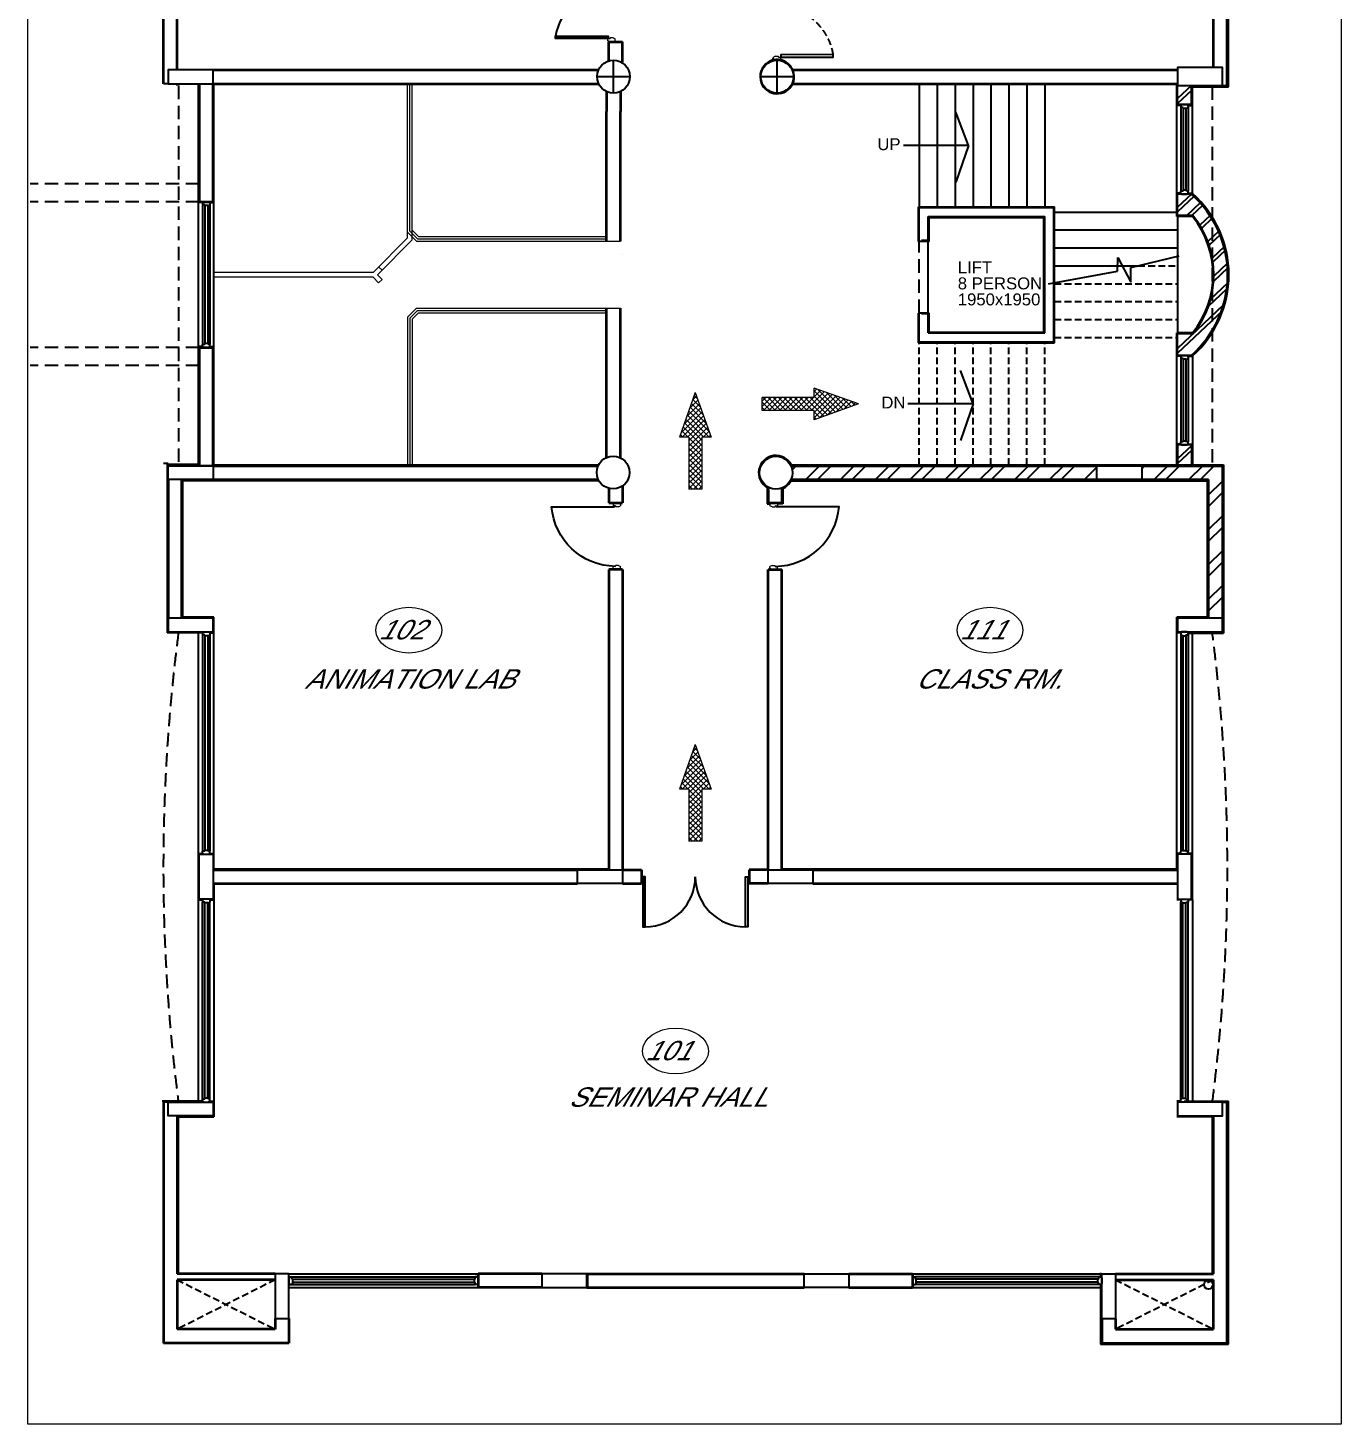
# Model space of a CAD drawing. Extents: x 681461 to 1380439, y -183990 to 19328.
# Drawn here: x 706745 to 728732, y -183990 to -160609 of the extents above; entities that cross this region are included whole.
import ezdxf
from ezdxf.enums import TextEntityAlignment as Align

# ---------------------------------------------------------------- set-up
doc = ezdxf.new("R2010")
doc.units = 0
doc.header["$LTSCALE"] = 900
doc.header["$MEASUREMENT"] = 0
doc.linetypes.add('HIDDEN', pattern=[0.375, 0.25, -0.125])
doc.linetypes.add('HIDDEN2', pattern=[0.1875, 0.125, -0.0625])
for name, color, linetype in [('1', 7, 'CONTINUOUS'), ('CL', 8, 'CONTINUOUS'), ('DIM', 5, 'CONTINUOUS'), ('door', 163, 'CONTINUOUS'), ('DW', 2, 'CONTINUOUS'), ('FUR', 2, 'CONTINUOUS'), ('MISC', 7, 'CONTINUOUS'), ('PLA', 9, 'CONTINUOUS'), ('TEXT', 2, 'CONTINUOUS'), ('WALL', 1, 'CONTINUOUS'), ('win', 4, 'CONTINUOUS')]:
    doc.layers.add(name, color=color, linetype=linetype)
doc.layers.add('COL', color=6, linetype='CONTINUOUS', lineweight=25)
doc.styles.add('ROMANS', font='arial.ttf')
pattern_1 = [(225, (598625.08, -114501.43), (291.6815, -291.6815), []), (225, (598430.62, -114501.43), (291.6815, -291.6815), [])]

# ---------------------------------------------------------------- blocks, each defined once
blk = doc.blocks.new('REDFRAME')
at = {"layer": '1', "linetype": 'ByBlock', "lineweight": 13}
for p, q in [((-95, 0), (-95, -15)), ((-95, 0), (0, 0)), ((0, 0), (0, -15)), ((-110, -15), (-110, -50)), ((-110, -15), (-95, -15)), ((-110, -15), (-110, -50)), ((-72, -50), (-110, -50)), ((-72, -50), (-72, -65)), ((-22, -65), (-72, -65)), ((-22, -65), (15, -50)), ((0, -15), (15, -15)), ((15, -15), (15, -50))]:
    blk.add_line(p, q, dxfattribs=at)

msp = doc.modelspace()

# ---------------------------------------------------------------- hatches: boundary and pattern name
at = {"layer": 'CL', "ltscale": 1.25}
h = msp.add_hatch(dxfattribs=at)
h.set_pattern_fill('ANSI32', color=256, scale=1100, angle=180, style=0)
h.set_pattern_definition(pattern_1)
h.paths.add_polyline_path([(724644.5, -167942.9), (719519.5, -167942.9, -0.1085031), (719544.8, -168058.1, -0.1080589), (719519.7, -168172.9), (724644.5, -168172.9)])
h = msp.add_hatch(dxfattribs=at)
h.set_pattern_fill('ANSI32', color=256, scale=1100, angle=180, style=0)
h.set_pattern_definition(pattern_1)
h.paths.add_polyline_path([(726744.5, -167942.9), (725957.4, -167942.9), (725394.5, -167942.9), (725394.5, -168172.9), (726514.5, -168172.9), (726514.5, -170493.1), (726744.5, -170493.1)])
at = {"layer": 'door', "linetype": 'ByBlock', "lineweight": 13, "ltscale": 1.25}
h = msp.add_hatch(dxfattribs=at)
h.set_pattern_fill('ANSI37', color=3, scale=500, angle=-90)
h.set_pattern_definition([(315, (894039, 539883.9), (44.194174, 44.194174), []), (45, (894039, 539883.9), (-44.194174, 44.194174), [])])
h.paths.add_polyline_path([(719908, -167015.1), (719908, -167170.1), (720653, -166907.1), (719908, -166644.1), (719908, -166799.1), (719037, -166799.1), (719037, -167015.1)])
h = msp.add_hatch(dxfattribs=at)
h.set_pattern_fill('ANSI37', color=3, scale=500)
h.set_pattern_definition([(45, (11128.49, 6670.9), (-44.194174, 44.194174), []), (135, (11128.49, 6670.9), (-44.194174, -44.194174), [])])
h.paths.add_polyline_path([(718027.5, -167460.1), (718182.5, -167460.1), (717919.5, -166715.1), (717656.5, -167460.1), (717811.5, -167460.1), (717811.5, -168331.1), (718027.5, -168331.1)])
h = msp.add_hatch(dxfattribs=at)
h.set_pattern_fill('ANSI37', color=3, scale=500)
h.set_pattern_definition([(45, (11128.49, 775.9), (-44.194174, 44.194174), []), (135, (11128.49, 775.9), (-44.194174, -44.194174), [])])
h.paths.add_polyline_path([(718027.5, -173355.1), (718182.5, -173355.1), (717919.5, -172610.1), (717656.5, -173355.1), (717811.5, -173355.1), (717811.5, -174226.1), (718027.5, -174226.1)])

# ---------------------------------------------------------------- linework, layer by layer
at = {"layer": '1', "color": 1, "lineweight": 9, "ltscale": 1.25}
for p, q in [((713099.5, -164126.3), (713099.5, -161542.9)), ((713139.5, -164013.6), (713139.5, -161542.9)), ((713179.5, -164159.4), (713179.5, -161542.9)), ((712522.9, -164702.9), (713099.5, -164126.3)), ((713252.2, -164182.9), (713099.5, -164030.1)), ((713268.8, -164142.9), (713139.5, -164013.6)), ((713285.4, -164102.9), (713179.5, -163997)), ((713285.4, -164102.9), (716434.5, -164102.9)), ((712596.1, -164742.9), (713179.5, -164159.4)), ((713252.2, -164182.9), (716434.5, -164182.9)), ((713268.8, -164142.9), (716434.5, -164142.9)), ((713268.8, -164142.9), (716434.5, -164142.9)), ((716434.5, -164182.9), (716664.5, -164182.9)), ((712522.9, -164702.9), (709859.5, -164702.9)), ((712522.9, -164782.9), (709859.5, -164782.9)), ((712522.9, -164782.9), (712617.3, -164877.2)), ((712596.1, -164742.9), (712673.8, -164820.6)), ((712673.8, -164665.1), (712617.3, -164608.5)), ((712673.8, -164820.6), (712617.3, -164877.2)), ((713252.2, -165302.9), (713099.5, -165455.6)), ((713099.5, -165455.6), (713099.5, -167942.9)), ((713268.8, -165342.9), (713139.5, -165472.2)), ((713139.5, -165472.2), (713139.5, -167942.9)), ((713285.4, -165382.9), (713179.5, -165488.8)), ((713179.5, -165488.8), (713179.5, -167942.9)), ((713252.2, -165302.9), (716434.5, -165302.9)), ((713268.8, -165342.9), (716434.5, -165342.9)), ((713268.8, -165342.9), (716434.5, -165342.9)), ((713285.4, -165382.9), (716434.5, -165382.9)), ((716434.5, -165302.9), (716664.5, -165302.9))]:
    msp.add_line(p, q, dxfattribs=at)
at = {"layer": 'COL'}
for points in [[(709094.5, -167942.9), (709844.5, -167942.9), (709844.5, -168172.9), (709094.5, -168172.9)], [(709094.5, -170723.1), (709844.5, -170723.1), (709844.5, -170493.1), (709094.5, -170493.1)], [(725994.5, -170723.1), (726744.5, -170723.1), (726744.5, -170493.1), (725994.5, -170493.1)], [(726224.5, -175198.1), (726224.5, -174448.1), (725994.5, -174448.1), (725994.5, -175198.1)], [(711114.5, -182223.1), (711114.5, -181473.1), (710884.5, -181473.1), (710884.5, -182223.1)], [(715351, -181473.1), (715351, -181703.1), (716101, -181703.1), (716101, -181473.1)], [(720491, -181473.1), (720491, -181703.1), (719741, -181703.1), (719741, -181473.1)], [(724724.5, -181472.9), (724954.5, -181472.9), (724954.5, -182224.9), (724724.5, -182224.9)]]:
    msp.add_lwpolyline(points, close=True, dxfattribs=at)
at = {"layer": 'COL', "ltscale": 500}
msp.add_lwpolyline([(724644.5, -167943.3), (725394.5, -167943.3), (725394.5, -168172.9), (724644.5, -168172.9)], close=True, dxfattribs=at)
at = {"layer": 'COL', "color": 6, "ltscale": 500}
for points in [[(709614.5, -174448.1), (709844.5, -174448.1), (709844.5, -175198.1), (709614.5, -175198.1)], [(715949.5, -174708.1), (716699.5, -174708.1), (716699.5, -174938.1), (715949.5, -174938.1)], [(719139.5, -174708.1), (719889.5, -174708.1), (719889.5, -174938.1), (719139.5, -174938.1)]]:
    msp.add_lwpolyline(points, close=True, dxfattribs=at)
at = {"layer": 'COL'}
for centre in [(716542.9, -168054.9), (719269.8, -168058.1)]:
    msp.add_circle(centre, 275, dxfattribs=at)
at = {"layer": 'DIM', "ltscale": 500}
msp.add_circle((726511.8, -181654), 75, dxfattribs=at)
at = {"layer": 'door', "color": 7, "lineweight": 35, "ltscale": 1.25}
for p, q in [((709014.5, -161542.9), (709014.5, -158759.9)), ((726824.1, -161574.9), (726824.1, -158759.9)), ((709244.5, -161312.9), (709244.5, -158989.9)), ((726594.1, -161274.9), (726594.1, -158989.9)), ((716469.5, -160840.4), (716699.5, -160840.4)), ((716469.5, -161175.1), (716469.5, -160840.4)), ((716699.5, -161175.1), (716699.5, -160840.4)), ((709844.5, -161312.9), (716298.3, -161312.9)), ((719553.5, -161312.9), (725994.5, -161312.9)), ((709614.5, -161542.9), (709614.5, -163519.9)), ((709844.5, -161542.9), (716301.1, -161542.9)), ((709844.5, -163519.9), (709844.5, -161542.9)), ((719550.9, -161542.9), (725994.5, -161542.9)), ((716434.5, -161674.7), (716434.5, -162009.3)), ((716664.5, -161674.7), (716664.5, -162009.3)), ((716434.5, -164182.9), (716434.5, -162009.3)), ((716664.5, -164182.9), (716664.5, -162009.3)), ((709614.5, -163519.9), (709844.5, -163519.9)), ((716434.5, -167802.1), (716434.5, -165302.9)), ((716664.5, -167808.2), (716664.5, -165302.9)), ((709614.5, -165959.9), (709614.5, -167942.9)), ((709614.5, -165959.9), (709844.5, -165959.9)), ((709844.5, -167942.9), (709844.5, -165959.9)), ((709844.5, -167942.9), (716291.7, -167942.9)), ((719519.5, -167942.9), (724644.5, -167942.9)), ((725394.5, -167942.9), (725994.5, -167942.9)), ((725957.4, -167942.9), (726744.5, -167942.9)), ((726744.5, -167942.9), (726744.5, -170493.1)), ((709094.5, -168172.9), (709094.5, -170493.1)), ((709324.5, -170493.1), (709324.5, -168172.9)), ((709844.5, -168172.9), (716294.5, -168172.9)), ((716469.5, -168319.9), (716469.5, -168561.9)), ((716699.5, -168280.9), (716699.5, -168561.9)), ((719139.5, -168300.3), (719139.5, -168561.9)), ((719369.5, -168314.4), (719369.5, -168561.9)), ((719519.7, -168172.9), (724644.5, -168172.9)), ((725394.5, -168172.9), (726514.5, -168172.9)), ((726514.5, -170493.1), (726514.5, -168172.9)), ((716469.5, -168561.9), (716699.5, -168561.9)), ((719139.5, -168561.9), (719369.5, -168561.9)), ((716469.5, -169676.5), (716469.5, -174708.1)), ((716699.5, -169676.5), (716469.5, -169676.5)), ((716699.5, -169676.5), (716699.5, -174708.1)), ((719139.5, -174708.1), (719139.5, -169676.5)), ((719139.5, -169676.5), (719369.5, -169676.5)), ((719369.5, -174708.1), (719369.5, -169676.5)), ((709844.5, -174708.1), (715949.5, -174708.1)), ((716699.5, -174708.1), (717019.5, -174708.1)), ((717019.5, -174708.1), (717019.5, -174938.1)), ((718819.5, -174708.1), (718819.5, -174938.1)), ((719139.5, -174708.1), (718819.5, -174708.1)), ((719889.5, -174708.1), (725994.5, -174708.1)), ((709844.5, -174938.1), (715949.5, -174938.1)), ((716699.5, -174938.1), (717019.5, -174938.1)), ((719139.5, -174938.1), (718819.5, -174938.1)), ((719889.5, -174938.1), (725994.5, -174938.1)), ((709014.5, -178598.1), (709014.5, -182633.1)), ((726824.5, -182633.1), (726824.5, -178598.1)), ((709244.5, -178828.1), (709244.5, -181473.1)), ((726594.5, -181473.1), (726594.5, -178828.1)), ((710884.5, -181473.1), (709244.5, -181473.1)), ((709244.5, -181573.1), (709244.5, -182403.1)), ((710884.5, -181573.1), (709244.5, -181573.1)), ((714284.5, -181473.1), (714284.5, -181703.1)), ((715351, -181473.1), (714284.5, -181473.1)), ((716101, -181473.1), (719741, -181473.1)), ((720491, -181473.1), (721554.5, -181473)), ((721554.5, -181473), (721554.5, -181703.1)), ((724954.5, -181473.1), (726594.5, -181473.1)), ((724954.5, -181573.1), (726594.5, -181573.1)), ((726594.5, -182403.1), (726594.5, -181573.1)), ((715351, -181703.1), (714284.5, -181703.1)), ((716101, -181703.1), (719741, -181703.1)), ((720491, -181702.9), (721554.5, -181702.9)), ((710884.5, -182223.1), (710884.5, -182403.1)), ((711114.5, -182223.1), (711114.5, -182633.1)), ((724724.5, -182224.9), (724724.5, -182633.1)), ((724954.5, -182224.9), (724954.5, -182403.1)), ((710884.5, -182403.1), (709244.5, -182403.1)), ((724954.5, -182403.1), (726594.5, -182403.1)), ((711114.5, -182633.1), (709014.5, -182633.1)), ((724724.5, -182633.1), (726824.5, -182633.1))]:
    msp.add_line(p, q, dxfattribs=at)
at = {"layer": 'door', "color": 4, "linetype": 'ByBlock', "ltscale": 1.25}
for p, q in [((716549.5, -161699.9), (716549.5, -161149.9)), ((719289.5, -161699.9), (719289.5, -161149.9)), ((716274.5, -161424.9), (716824.5, -161424.9)), ((719014.5, -161424.9), (719564.5, -161424.9))]:
    msp.add_line(p, q, dxfattribs=at)
at = {"layer": 'door', "color": 3, "linetype": 'ByBlock', "lineweight": 13, "ltscale": 1.25}
for p, q in [((720653, -166907.1), (719908, -166644.1)), ((719908, -166799.1), (719908, -166644.1)), ((717919.5, -166715.1), (717656.5, -167460.1)), ((717919.5, -166715.1), (718182.5, -167460.1)), ((719908, -166799.1), (719037, -166799.1)), ((719037, -167015.1), (719037, -166799.1)), ((720653, -166907.1), (719908, -167170.1)), ((719908, -167015.1), (719037, -167015.1)), ((719908, -167170.1), (719908, -167015.1)), ((717811.5, -167460.1), (717656.5, -167460.1)), ((717811.5, -167460.1), (717811.5, -168331.1)), ((718182.5, -167460.1), (718027.5, -167460.1)), ((718027.5, -167460.1), (718027.5, -168331.1)), ((718027.5, -168331.1), (717811.5, -168331.1)), ((717919.5, -172610.1), (717656.5, -173355.1)), ((717919.5, -172610.1), (718182.5, -173355.1)), ((717811.5, -173355.1), (717656.5, -173355.1)), ((717811.5, -173355.1), (717811.5, -174226.1)), ((718182.5, -173355.1), (718027.5, -173355.1)), ((718027.5, -173355.1), (718027.5, -174226.1)), ((718027.5, -174226.1), (717811.5, -174226.1))]:
    msp.add_line(p, q, dxfattribs=at)
at = {"layer": 'door', "color": 222, "linetype": 'ByBlock', "lineweight": 13, "ltscale": 1.25}
msp.add_lwpolyline([(706745, -120071), (728731.6, -120071), (728731.6, -183990), (706745, -183990)], close=True, dxfattribs=at)
at = {"layer": 'door', "color": 4, "linetype": 'ByBlock', "lineweight": 9, "ltscale": 1.25}
for centre in [(713123, -170695.1), (722854, -170695.1), (717587, -177743.1)]:
    msp.add_ellipse(centre, major_axis=(-551, 0), ratio=0.6969147, dxfattribs=at)
at = {"layer": 'DW', "color": 5, "linetype": 'HIDDEN2'}
msp.add_arc((719280, -161211.8), 962.3, 9.26222, 87.97048, dxfattribs=at)
at = {"layer": 'FUR', "color": 2}
for p, q in [((724990.4, -164685.6), (724995.7, -164456.7)), ((724995.7, -164456.7), (725209, -164867)), ((725209, -164623.8), (726021.2, -164424.6)), ((723833.3, -164894.8), (724990.4, -164685.6)), ((725209, -164867), (725209, -164623.8))]:
    msp.add_line(p, q, dxfattribs=at)
at = {"layer": 'MISC', "color": 1, "linetype": 'HIDDEN2'}
for p, q in [((725335.2, -164592.9), (725994.5, -164592.9)), ((723934.5, -164892.9), (725994.5, -164892.9)), ((723934.5, -165192.9), (725994.5, -165192.9)), ((723934.5, -165492.9), (725994.5, -165492.9)), ((721669.5, -167927.9), (721669.5, -165882.9)), ((721969.5, -167927.9), (721969.5, -165882.9)), ((722269.5, -167927.9), (722269.5, -165882.9)), ((722569.5, -167927.9), (722569.5, -165882.9)), ((722869.5, -167927.9), (722869.5, -165882.9)), ((723169.5, -167927.9), (723169.5, -165882.9)), ((723469.5, -167927.9), (723469.5, -165882.9)), ((723769.5, -167927.9), (723769.5, -165882.9)), ((723934.5, -165792.9), (725979.5, -165792.9))]:
    msp.add_line(p, q, dxfattribs=at)
at = {"layer": 'PLA'}
for p, q in [((709074.5, -167922.9), (709074.5, -170738.1)), ((709594.5, -167922.9), (709074.5, -167922.9)), ((709859.5, -167927.9), (716282.2, -167927.9)), ((709339.5, -168187.9), (716285.2, -168187.9)), ((709339.5, -170478.1), (709339.5, -168187.9)), ((719124.5, -168309.1), (719124.5, -168576.9)), ((719384.5, -168321.2), (719384.5, -168576.9)), ((719124.5, -168576.9), (719169.5, -168576.9)), ((719384.5, -168576.9), (719294.5, -168576.9)), ((709859.5, -174693.1), (709859.5, -170478.1)), ((709667, -170738.1), (709074.5, -170738.1)), ((709594.5, -170738.1), (709594.5, -174433.1)), ((709792, -170738.1), (709859.5, -170738.1)), ((709594.5, -174433.1), (709667, -174433.1)), ((709792, -174433.1), (709859.5, -174433.1)), ((709859.5, -174953.1), (709859.5, -178583.1)), ((709594.5, -175213.1), (709594.5, -178583.1)), ((726244.5, -175213.1), (726244.5, -178583.1))]:
    msp.add_line(p, q, dxfattribs=at)
at = {"layer": 'PLA', "linetype": 'ByBlock'}
for p, q in [((719528.9, -167927.9), (726764.5, -167927.9)), ((726764.5, -167927.9), (726764.5, -170743.1)), ((719524.9, -168192.9), (726494.5, -168192.9)), ((726494.5, -170478.1), (726494.5, -168192.9)), ((725979.5, -174693.1), (725979.5, -170478.1)), ((726494.5, -170478.1), (725979.5, -170478.1)), ((726047, -170738.1), (725979.5, -170738.1)), ((726172, -170743.1), (726764.5, -170743.1)), ((726244.5, -175213.1), (726244.5, -170743.1)), ((726047, -174433.1), (725979.5, -174433.1)), ((726244.5, -174433.1), (726172, -174433.1)), ((719384.5, -174693.1), (725979.5, -174693.1)), ((726104.5, -178583.1), (726844.5, -178583.1)), ((726844.5, -182653.1), (726844.5, -178583.1)), ((726579.5, -178843.1), (725979.5, -178843.1)), ((726579.5, -181457.9), (726579.5, -178843.1)), ((724704.5, -182653.1), (726844.5, -182653.1))]:
    msp.add_line(p, q, dxfattribs=at)
at = {"layer": 'PLA', "color": 8, "linetype": 'ByBlock'}
for p, q in [((709594.5, -174433.1), (709594.5, -175213.1)), ((709594.5, -175213.1), (709667, -175213.1)), ((709792, -175213.1), (709859.5, -175213.1)), ((726047, -175213.1), (725979.5, -175213.1)), ((726244.5, -175213.1), (726172, -175213.1))]:
    msp.add_line(p, q, dxfattribs=at)
at = {"layer": 'PLA', "color": 8}
for p, q in [((709859.5, -174693.1), (716454.5, -174693.1)), ((709859.5, -175213.1), (709859.5, -174953.1))]:
    msp.add_line(p, q, dxfattribs=at)
at = {"layer": 'PLA', "color": 6, "ltscale": 500}
for points in [[(709094.5, -178598.1), (709844.5, -178598.1), (709844.5, -178828.1), (709094.5, -178828.1)], [(726744.5, -178598.1), (725994.5, -178598.1), (725994.5, -178828.1), (726744.5, -178828.1)]]:
    msp.add_lwpolyline(points, close=True, dxfattribs=at)
at = {"layer": 'PLA', "linetype": 'ByBlock'}
msp.add_arc((719269.8, -168058.1), 290, 26.68161, 239.92592, dxfattribs=at)
at = {"layer": 'PLA'}
msp.add_arc((719269.8, -168054.9), 290, 293.29294, 331.58461, dxfattribs=at)
at = {"layer": 'WALL', "color": 8, "linetype": 'ByBlock'}
for p, q in [((726844.1, -161594.9), (726844.1, -158744.9)), ((719227, -161134.9), (719207, -161134.9)), ((725979.5, -163767.9), (725979.5, -161557.9)), ((726224.5, -161574.9), (725994.5, -161792.9)), ((726224.5, -161655.8), (725994.5, -161873.8)), ((726244.5, -163383.9), (726244.5, -161594.9)), ((726244.5, -161594.9), (726844.1, -161594.9)), ((726047, -161907.9), (725979.5, -161907.9)), ((726047, -161942.9), (726047, -163342.9)), ((726085, -161957.9), (726085, -163327.9)), ((726135, -161957.9), (726135, -163327.9)), ((726172, -161907.9), (726244.5, -161907.9)), ((726172, -161942.9), (726172, -163342.9)), ((726047, -163377.9), (725979.5, -163377.9)), ((726224.5, -163392.9), (725994.5, -163610.9)), ((726172, -163377.9), (726244.5, -163377.9)), ((709667, -163534.9), (709594.5, -163534.9)), ((709667, -163569.9), (709667, -165909.9)), ((709705, -163584.9), (709705, -165894.9)), ((709755, -163584.9), (709755, -165894.9)), ((709792, -163534.9), (709859.5, -163534.9)), ((709792, -163569.9), (709792, -165909.9)), ((726267.9, -163432.6), (725994.5, -163691.8)), ((726374.5, -163539.9), (726144.5, -163757.9)), ((726411.8, -163585.4), (726235.1, -163752.9)), ((726244.7, -163767.9), (725979.5, -163767.9)), ((726537.5, -163751.8), (726366.4, -163914)), ((726574.8, -163797.3), (726398.1, -163964.8)), ((726681.4, -164016.6), (726501.2, -164187.4)), ((726704.5, -164075.6), (726522.6, -164247.9)), ((726771.9, -164274.1), (726576.7, -164459.1)), ((726795.1, -164333), (726588, -164529.3)), ((716699.5, -164407.8), (716699.5, -164407.8)), ((726823.9, -164554.4), (726602.4, -164764.4)), ((726829.1, -164630.5), (726599, -164848.6)), ((726812.1, -164984.5), (726512, -165269)), ((726826.6, -164889.8), (726547.9, -165154)), ((726759.2, -165251.8), (725994.5, -165976.8)), ((726744.7, -165346.5), (725994.5, -166057.7)), ((725979.5, -167927.9), (725979.5, -165717.9)), ((726251.8, -165717.9), (725979.5, -165717.9)), ((709667, -165944.9), (709594.5, -165944.9)), ((709792, -165944.9), (709859.5, -165944.9)), ((726047, -166107.9), (725979.5, -166107.9)), ((726047, -166142.9), (726047, -167542.9)), ((726085, -166157.9), (726085, -167527.9)), ((726135, -166157.9), (726135, -167527.9)), ((726172, -166107.9), (726244.5, -166107.9)), ((726172, -166142.9), (726172, -167542.9)), ((726244.5, -166101.9), (726244.5, -167923.3)), ((726047, -167577.9), (725979.5, -167577.9)), ((726224.5, -167605.8), (725994.5, -167823.8)), ((726172, -167577.9), (726244.5, -167577.9)), ((726224.5, -167686.7), (725994.5, -167904.7)), ((726047, -170773.1), (726047, -174398.1)), ((726084, -170788.1), (726084, -174383.1)), ((726134, -170788.1), (726134, -174383.1)), ((726172, -170773.1), (726172, -174398)), ((709594.5, -176777.7), (709594.5, -176777.7)), ((726244.5, -176777.7), (726244.5, -176777.7)), ((711114.5, -181473.1), (714284.5, -181473.1)), ((711164.5, -181525.6), (714234.5, -181525.6)), ((711164.5, -181650.6), (714234.5, -181650.6)), ((711179.5, -181563.6), (714219.5, -181563.6)), ((711179.5, -181613.6), (714219.5, -181613.6)), ((716116, -181458.1), (716116, -181723.1)), ((721554.5, -181473), (724724.5, -181472.9)), ((724674.5, -181525.6), (721604.5, -181525.6)), ((724674.5, -181650.6), (721604.5, -181650.6)), ((724659.5, -181563.6), (721619.5, -181563.6)), ((724659.5, -181613.6), (721619.5, -181613.6)), ((711114.5, -181703.1), (714284.5, -181703.1)), ((721554.5, -181703), (724724.5, -181702.9)), ((724704.5, -181722.9), (724704.5, -182653.1))]:
    msp.add_line(p, q, dxfattribs=at)
at = {"layer": 'WALL'}
for p, q in [((709094.5, -161542.9), (709014.5, -161542.9)), ((725994.5, -161892.9), (725994.5, -161574.9)), ((726224.5, -161892.9), (726224.5, -161574.9)), ((726744.5, -161574.9), (726824.1, -161574.9)), ((726224.5, -161892.9), (725994.5, -161892.9)), ((725994.5, -163752.9), (725994.5, -163392.9)), ((726224.5, -163392.9), (725994.5, -163392.9)), ((726251.8, -163752.9), (725994.5, -163752.9)), ((725994.5, -163767.9), (725994.5, -165717.9)), ((721819.5, -165383.6), (721819.5, -164171.9)), ((725994.5, -166092.9), (725994.5, -165732.9)), ((726251.8, -165732.9), (725994.5, -165732.9)), ((726224.5, -166092.9), (725994.5, -166092.9)), ((726224.5, -167592.9), (725994.5, -167592.9)), ((725994.5, -167592.9), (725994.5, -167943.3)), ((726224.5, -167592.9), (726224.5, -167943.3)), ((709614.5, -167649.9), (709614.5, -167942.9)), ((709844.5, -167942.9), (709844.5, -167649.9)), ((709094.5, -178598.1), (709014.5, -178598.1)), ((726744.5, -178598.1), (726824.5, -178598.1))]:
    msp.add_line(p, q, dxfattribs=at)
at = {"layer": 'WALL', "color": 5, "linetype": 'HIDDEN'}
for p, q in [((709244.5, -161574.9), (709244.5, -161542.9)), ((709264.5, -161574.9), (709264.5, -167901.5)), ((709264.5, -161574.9), (709264.5, -167901.5)), ((726574.1, -161587.7), (726574.1, -167901.5)), ((709094.5, -167904.9), (709014.5, -167904.9))]:
    msp.add_line(p, q, dxfattribs=at)
at = {"layer": 'WALL', "color": 8}
for p, q in [((709859.5, -167927.9), (709859.5, -161557.9)), ((709594.5, -161562.9), (709594.5, -167922.9)), ((721654.5, -163602.9), (723934.5, -163602.9)), ((721654.5, -164186.9), (721654.5, -163602.9)), ((723934.5, -165882.9), (723934.5, -163602.9)), ((721834.5, -163782.9), (723754.5, -163782.9)), ((721834.5, -164186.9), (721834.5, -163782.9)), ((723754.5, -165702.9), (723754.5, -163782.9)), ((721834.5, -164186.9), (721654.5, -164186.9)), ((721654.5, -165882.9), (721654.5, -165383.6)), ((721834.5, -165383.6), (721654.5, -165383.6)), ((721834.5, -165702.9), (721834.5, -165383.6)), ((721834.5, -165702.9), (723754.5, -165702.9)), ((721654.5, -165882.9), (723934.5, -165882.9)), ((709594.5, -167922.9), (709074.5, -167922.9)), ((709859.5, -170478.1), (709339.5, -170478.1)), ((709667, -178583.1), (708994.5, -178583.1)), ((709792, -178583.1), (709859.5, -178583.1)), ((709859.5, -178583.1), (709859.5, -178843.1)), ((726047, -178583.1), (725979.5, -178583.1)), ((709259.5, -178843.1), (709859.5, -178843.1)), ((709259.5, -178843.1), (709259.5, -181458.1)), ((724704.5, -181650.6), (724704.5, -181723.1)), ((724709.5, -181525.6), (724709.5, -181458.1))]:
    msp.add_line(p, q, dxfattribs=at)
at = {"layer": 'WALL', "color": 1}
for p, q in [((721669.5, -161542.9), (721669.5, -163602.9)), ((721969.5, -161542.9), (721969.5, -163602.9)), ((722269.5, -161542.9), (722269.5, -163602.9)), ((722569.5, -161542.9), (722569.5, -163602.9)), ((722869.5, -161542.9), (722869.5, -163602.9)), ((723169.5, -161542.9), (723169.5, -163602.9)), ((723469.5, -161542.9), (723469.5, -163602.9)), ((723769.5, -161542.9), (723769.5, -163602.9)), ((723934.5, -163692.9), (725979.5, -163692.9)), ((723934.5, -163992.9), (725994.5, -163992.9)), ((723934.5, -164292.9), (725994.5, -164292.9)), ((723934.5, -164592.9), (725335.2, -164592.9))]:
    msp.add_line(p, q, dxfattribs=at)
at = {"layer": 'WALL', "color": 2}
for p, q in [((722494.5, -162580.4), (722282.8, -162020.3)), ((722494.5, -162580.4), (721403.1, -162580.4)), ((722494.5, -162580.4), (722282.8, -163193.1)), ((722569.5, -166905.4), (722357.8, -166345.3)), ((722569.5, -166905.4), (721478.1, -166905.4)), ((722569.5, -166905.4), (722357.8, -167518.1))]:
    msp.add_line(p, q, dxfattribs=at)
at = {"layer": 'WALL', "color": 1, "linetype": 'ByBlock'}
for p, q in [((726047, -161907.9), (726062, -161907.9)), ((726047, -161907.9), (726047, -161942.9)), ((726047, -161907.9), (726047, -161942.9)), ((726085, -161942.9), (726047, -161942.9)), ((726062, -161892.9), (726157, -161892.9)), ((726062, -161892.9), (726062, -161907.9)), ((726085, -161942.9), (726085, -161957.9)), ((726135, -161957.9), (726085, -161957.9)), ((726135, -161957.9), (726172, -161942.9)), ((726157, -161892.9), (726157, -161907.9)), ((726157, -161907.9), (726172, -161907.9)), ((726172, -161907.9), (726172, -161942.9)), ((726085, -163342.9), (726047, -163342.9)), ((726047, -163377.9), (726047, -163342.9)), ((726047, -163377.9), (726047, -163342.9)), ((726047, -163377.9), (726062, -163377.9)), ((726062, -163392.9), (726062, -163377.9)), ((726062, -163392.9), (726157, -163392.9)), ((726135, -163327.9), (726085, -163327.9)), ((726085, -163342.9), (726085, -163327.9)), ((726135, -163327.9), (726172, -163342.9)), ((726157, -163392.9), (726157, -163377.9)), ((726157, -163377.9), (726172, -163377.9)), ((726172, -163377.9), (726172, -163342.9)), ((709667, -163534.9), (709682, -163534.9)), ((709667, -163534.9), (709667, -163569.9)), ((709667, -163534.9), (709667, -163569.9)), ((709705, -163569.9), (709667, -163569.9)), ((709682, -163519.9), (709777, -163519.9)), ((709682, -163519.9), (709682, -163534.9)), ((709705, -163569.9), (709705, -163584.9)), ((709755, -163584.9), (709705, -163584.9)), ((709755, -163584.9), (709792, -163569.9)), ((709777, -163519.9), (709777, -163534.9)), ((709777, -163534.9), (709792, -163534.9)), ((709792, -163534.9), (709792, -163569.9)), ((709667, -165944.9), (709667, -165909.9)), ((709667, -165944.9), (709667, -165909.9)), ((709705, -165909.9), (709667, -165909.9)), ((709667, -165944.9), (709682, -165944.9)), ((709682, -165959.9), (709682, -165944.9)), ((709682, -165959.9), (709777, -165959.9)), ((709705, -165909.9), (709705, -165894.9)), ((709755, -165894.9), (709705, -165894.9)), ((709755, -165894.9), (709792, -165909.9)), ((709777, -165944.9), (709792, -165944.9)), ((709777, -165959.9), (709777, -165944.9)), ((709792, -165944.9), (709792, -165909.9)), ((726047, -166107.9), (726062, -166107.9)), ((726047, -166107.9), (726047, -166142.9)), ((726047, -166107.9), (726047, -166142.9)), ((726085, -166142.9), (726047, -166142.9)), ((726062, -166092.9), (726157, -166092.9)), ((726062, -166092.9), (726062, -166107.9)), ((726085, -166142.9), (726085, -166157.9)), ((726135, -166157.9), (726085, -166157.9)), ((726135, -166157.9), (726172, -166142.9)), ((726157, -166092.9), (726157, -166107.9)), ((726157, -166107.9), (726172, -166107.9)), ((726172, -166107.9), (726172, -166142.9)), ((726047, -167577.9), (726047, -167542.9)), ((726047, -167577.9), (726047, -167542.9)), ((726085, -167542.9), (726047, -167542.9)), ((726047, -167577.9), (726062, -167577.9)), ((726062, -167592.9), (726062, -167577.9)), ((726062, -167592.9), (726157, -167592.9)), ((726085, -167542.9), (726085, -167527.9)), ((726135, -167527.9), (726085, -167527.9)), ((726135, -167527.9), (726172, -167542.9)), ((726157, -167577.9), (726172, -167577.9)), ((726157, -167592.9), (726157, -167577.9)), ((726172, -167577.9), (726172, -167542.9)), ((709667, -170738.1), (709667, -170773.1)), ((709667, -170738.1), (709667, -170773.1)), ((709667, -170738.1), (709682, -170738.1)), ((709705, -170773.1), (709667, -170773.1)), ((709682, -170723.1), (709777, -170723.1)), ((709682, -170723.1), (709682, -170738.1)), ((709705, -170773.1), (709705, -170788.1)), ((709755, -170788.1), (709705, -170788.1)), ((709755, -170788.1), (709792, -170773.1)), ((709777, -170723.1), (709777, -170738.1)), ((709777, -170738.1), (709792, -170738.1)), ((709792, -170738.1), (709792, -170773.1)), ((726062, -170738.1), (726047, -170738.1)), ((726047, -170738.1), (726047, -170773.1)), ((726084, -170788.1), (726047, -170773.1)), ((726062, -170723.1), (726062, -170738.1)), ((726157, -170723.1), (726062, -170723.1)), ((726084, -170788.1), (726134, -170788.1)), ((726134, -170773.1), (726134, -170788.1)), ((726134, -170773.1), (726172, -170773.1)), ((726157, -170723.1), (726157, -170738.1)), ((726172, -170738.1), (726157, -170738.1)), ((726172, -170738.1), (726172, -170773.1)), ((726172, -170738.1), (726172, -170773.1)), ((709705, -174398.1), (709667, -174398.1)), ((709667, -174433.1), (709667, -174398.1)), ((709667, -174433.1), (709667, -174398.1)), ((709755, -174383.1), (709705, -174383.1)), ((709705, -174398.1), (709705, -174383.1)), ((709755, -174383.1), (709792, -174398.1)), ((709792, -174433.1), (709792, -174398.1)), ((726084, -174383.1), (726047, -174398.1)), ((726047, -174433.1), (726047, -174398.1)), ((726084, -174383.1), (726134, -174383.1)), ((726134, -174398.1), (726134, -174383.1)), ((726134, -174398.1), (726172, -174398.1)), ((726172, -174433.1), (726172, -174398.1)), ((726172, -174433.1), (726172, -174398.1)), ((709667, -174433.1), (709682, -174433.1)), ((709682, -174448.1), (709682, -174433.1)), ((709682, -174448.1), (709777, -174448.1)), ((709777, -174433.1), (709792, -174433.1)), ((709777, -174448.1), (709777, -174433.1)), ((726062, -174433.1), (726047, -174433.1)), ((726062, -174448.1), (726062, -174433.1)), ((726157, -174448.1), (726062, -174448.1)), ((726172, -174433.1), (726157, -174433.1)), ((726157, -174448.1), (726157, -174433.1)), ((709667, -175213.1), (709667, -175248.1)), ((709667, -175213.1), (709682, -175213.1)), ((709667, -175213.1), (709667, -175248.1)), ((709705, -175248.1), (709667, -175248.1)), ((709682, -175198.1), (709682, -175213.1)), ((709705, -175248.1), (709705, -175263.1)), ((709755, -175263.1), (709705, -175263.1)), ((709755, -175263.1), (709792, -175248.1)), ((709777, -175198.1), (709777, -175213.1)), ((709777, -175213.1), (709792, -175213.1)), ((709792, -175213.1), (709792, -175248.1)), ((726062, -175213.1), (726047, -175213.1)), ((726047, -175213.1), (726047, -175248.1)), ((726084, -175263.1), (726047, -175248.1)), ((726062, -175198.1), (726062, -175213.1)), ((726084, -175263.1), (726134, -175263.1)), ((726134, -175248.1), (726172, -175248.1)), ((726134, -175248.1), (726134, -175263.1)), ((726157, -175198.1), (726157, -175213.1)), ((726172, -175213.1), (726157, -175213.1)), ((726172, -175213.1), (726172, -175248.1)), ((726172, -175213.1), (726172, -175248.1)), ((709705, -178548.1), (709667, -178548.1)), ((709667, -178583.1), (709667, -178548.1)), ((709667, -178583.1), (709667, -178548.1)), ((709667, -178583.1), (709682, -178583.1)), ((709682, -178598.1), (709682, -178583.1)), ((709682, -178598.1), (709777, -178598.1)), ((709705, -178548.1), (709705, -178533.1)), ((709755, -178533.1), (709705, -178533.1)), ((709755, -178533.1), (709792, -178548.1)), ((709777, -178583.1), (709792, -178583.1)), ((709777, -178598.1), (709777, -178583.1)), ((709792, -178583.1), (709792, -178548.1)), ((726084, -178533.1), (726047, -178548.1)), ((726047, -178583.1), (726047, -178548.1)), ((726062, -178583.1), (726047, -178583.1)), ((726062, -178598.1), (726062, -178583.1)), ((726157, -178598.1), (726062, -178598.1)), ((726084, -178533.1), (726134, -178533.1)), ((726134, -178548.1), (726134, -178533.1)), ((726134, -178548.1), (726172, -178548.1)), ((726157, -178598.1), (726157, -178583.1)), ((726172, -178583.1), (726157, -178583.1)), ((726172, -178583.1), (726172, -178548.1)), ((726172, -178583.1), (726172, -178548.1)), ((711114.5, -181540.6), (711114.5, -181635.6)), ((711114.5, -181540.6), (711129.5, -181540.6)), ((711114.5, -181635.6), (711129.5, -181635.6)), ((711129.5, -181525.6), (711164.5, -181525.6)), ((711129.5, -181525.6), (711129.5, -181540.6)), ((711129.5, -181525.6), (711164.5, -181525.6)), ((711129.5, -181635.6), (711129.5, -181650.6)), ((711129.5, -181650.6), (711164.5, -181650.6)), ((711164.5, -181563.6), (711164.5, -181525.6)), ((711164.5, -181563.6), (711179.5, -181563.6)), ((711179.5, -181613.6), (711164.5, -181650.6)), ((711179.5, -181613.6), (711179.5, -181563.6)), ((714219.5, -181613.6), (714219.5, -181563.6)), ((714234.5, -181563.6), (714219.5, -181563.6)), ((714219.5, -181613.6), (714234.5, -181650.6)), ((714269.5, -181525.6), (714234.5, -181525.6)), ((714269.5, -181525.6), (714234.5, -181525.6)), ((714234.5, -181563.6), (714234.5, -181525.6)), ((714269.5, -181650.6), (714234.5, -181650.6)), ((714269.5, -181525.6), (714269.5, -181540.6)), ((714284.5, -181540.6), (714269.5, -181540.6)), ((714269.5, -181635.6), (714269.5, -181650.6)), ((714284.5, -181635.6), (714269.5, -181635.6)), ((714284.5, -181540.6), (714284.5, -181635.6)), ((721554.5, -181540.6), (721554.5, -181635.6)), ((721554.5, -181540.6), (721569.5, -181540.6)), ((721554.5, -181635.6), (721569.5, -181635.6)), ((721569.5, -181525.6), (721569.5, -181540.6)), ((721569.5, -181525.6), (721604.5, -181525.6)), ((721569.5, -181525.6), (721604.5, -181525.6)), ((721569.5, -181635.6), (721569.5, -181650.6)), ((721569.5, -181650.6), (721604.5, -181650.6)), ((721604.5, -181563.6), (721604.5, -181525.6)), ((721604.5, -181563.6), (721619.5, -181563.6)), ((721619.5, -181613.6), (721604.5, -181650.6)), ((721619.5, -181613.6), (721619.5, -181563.6)), ((724674.5, -181563.6), (724659.5, -181563.6)), ((724659.5, -181613.6), (724659.5, -181563.6)), ((724659.5, -181613.6), (724674.5, -181650.6)), ((724709.5, -181525.6), (724674.5, -181525.6)), ((724709.5, -181525.6), (724674.5, -181525.6)), ((724674.5, -181563.6), (724674.5, -181525.6)), ((724709.5, -181650.6), (724674.5, -181650.6)), ((724709.5, -181525.6), (724709.5, -181540.6)), ((724724.5, -181540.6), (724709.5, -181540.6)), ((724724.5, -181635.6), (724709.5, -181635.6)), ((724709.5, -181635.6), (724709.5, -181650.6)), ((724724.5, -181540.6), (724724.5, -181635.6))]:
    msp.add_line(p, q, dxfattribs=at)
at = {"layer": 'WALL', "color": 1, "linetype": 'HIDDEN'}
for p, q in [((709614.5, -163219.9), (706779.9, -163219.9)), ((709614.5, -163519.9), (706779.9, -163519.9)), ((709614.5, -165959.9), (706779.9, -165959.9)), ((709614.5, -166259.9), (706779.9, -166259.9))]:
    msp.add_line(p, q, dxfattribs=at)
at = {"layer": 'WALL', "color": 6}
for p, q in [((721669.5, -163617.9), (723919.5, -163617.9)), ((721669.5, -164171.9), (721669.5, -163617.9)), ((723919.5, -165867.9), (723919.5, -163617.9)), ((721819.5, -163767.9), (723769.5, -163767.9)), ((721819.5, -164171.9), (721819.5, -163767.9)), ((723769.5, -165717.9), (723769.5, -163767.9)), ((721669.5, -165867.9), (721669.5, -165398.6)), ((721819.5, -165717.9), (721819.5, -165398.6)), ((721819.5, -165717.9), (723769.5, -165717.9)), ((721669.5, -165867.9), (723919.5, -165867.9)), ((709844.5, -167942.9), (709094.5, -167942.9))]:
    msp.add_line(p, q, dxfattribs=at)
at = {"layer": 'WALL', "color": 14, "linetype": 'HIDDEN'}
msp.add_line((721669.5, -165383.6), (721669.5, -164171.9), dxfattribs=at)
at = {"layer": 'WALL', "color": 6, "linetype": 'HIDDEN2'}
for p, q in [((721819.5, -164171.9), (721669.5, -164171.9)), ((721819.5, -165398.6), (721669.5, -165398.6))]:
    msp.add_line(p, q, dxfattribs=at)
at = {"layer": 'WALL', "color": 9, "linetype": 'HIDDEN2'}
for p, q in [((710884.5, -181573.1), (709244.5, -182403.1)), ((709244.5, -181573.1), (710884.5, -182403.1)), ((724954.5, -181573.1), (726594.5, -182403.1)), ((726594.5, -181573.1), (724954.5, -182403.1))]:
    msp.add_line(p, q, dxfattribs=at)
at = {"layer": 'WALL', "color": 8, "linetype": 'ByBlock'}
for points in [[(715578.7, -160747.5), (716457.9, -160748.7), (716457.9, -160789.3), (715578.7, -160788.1)], [(717081.6, -175662.1), (717080.4, -174823.1), (717039.8, -174823.1), (717041, -175662.1)], [(718757.4, -175662.1), (718758.6, -174823.1), (718799.2, -174823.1), (718798, -175662.1)]]:
    msp.add_lwpolyline(points, close=True, dxfattribs=at)
at = {"layer": 'WALL'}
msp.add_lwpolyline([(720229.8, -161056.9), (719350.6, -161058.1), (719350.6, -161098.7), (720229.8, -161097.5)], close=True, dxfattribs=at)
at = {"layer": 'WALL', "color": 6}
for points in [[(709844.5, -161542.9), (709844.5, -161312.9), (709094.5, -161312.9), (709094.5, -161542.9)], [(725994.5, -161574.9), (726744.5, -161574.9), (726744.5, -161274.9), (725994.5, -161274.9)]]:
    msp.add_lwpolyline(points, close=True, dxfattribs=at)
at = {"layer": 'WALL', "color": 8, "linetype": 'ByBlock'}
for points in [[(716580.5, -169626.5, -0.3865048), (715513.3, -168627.7), (715515.7, -168627.7)], [(719258.5, -169626.5, 0.3865048), (720325.6, -168627.7), (720323.3, -168627.7)]]:
    msp.add_lwpolyline(points, format="xyb", dxfattribs=at)
for points in [[(715515.7, -168627.7), (716562.2, -168627.7), (716561.5, -168611.9)], [(720323.3, -168627.7), (719276.8, -168627.7), (719277.5, -168611.9)]]:
    msp.add_lwpolyline(points, dxfattribs=at)
at = {"layer": 'WALL', "color": 6}
for centre in [(716549.5, -161424.9), (719289.5, -161424.9)]:
    msp.add_circle(centre, 275, dxfattribs=at)
at = {"layer": 'WALL', "color": 8, "linetype": 'ByBlock'}
for centre, radius, start, end in [((716529.5, -160903.6), 963.5, 92.05492, 170.67759), ((725029.9, -164742.9), 1822.6, 311.78817, 48.21183), ((725029.9, -164742.9), 1557.6, 320.98541, 38.75199), ((717080.4, -174823.1), 839.1, 270.07771, 0), ((718758.6, -174823.1), 839.1, 180, 269.92229)]:
    msp.add_arc(centre, radius, start, end, dxfattribs=at)
at = {"layer": 'WALL', "color": 8}
for start, end in [(121.5363, 201.36957), (335.7037, 121.5363), (201.36957, 266.85893), (266.85893, 335.7037)]:
    msp.add_arc((719289.5, -161424.9), 286.8, start, end, dxfattribs=at)
at = {"layer": 'WALL'}
for radius, start, end in [(1802.6, 311.50436, 48.49564), (1572.6, 320.98541, 39.01459)]:
    msp.add_arc((725029.9, -164742.9), radius, start, end, dxfattribs=at)
at = {"layer": 'WALL', "color": 5, "linetype": 'HIDDEN'}
for centre, start, end in [((739707.8, -174667.8), 172.64484, 187.35516), ((696132.8, -174672.8), 352.64484, 7.35516)]:
    msp.add_arc(centre, 30695.9, start, end, dxfattribs=at)
at = {"layer": 'win', "color": 8, "linetype": 'ByBlock'}
for p, q in [((709667, -170773.1), (709667, -174398.1)), ((709705, -170788.1), (709705, -174398.1)), ((709755, -170788.1), (709755, -174383.1)), ((709792, -170738.1), (709792, -174398.1)), ((709667, -178548.1), (709667, -175248.1)), ((709705, -178533.1), (709705, -175263.1)), ((709755, -178533.1), (709755, -175263.1)), ((709792, -178549.1), (709792, -175248.1)), ((726047, -178549.1), (726047, -175248.1)), ((726084, -178533.1), (726084, -175263.1)), ((726134, -178533.1), (726134, -175263.1)), ((726172, -178548.1), (726172, -175248.1))]:
    msp.add_line(p, q, dxfattribs=at)

# ---------------------------------------------------------------- block references
at = {"layer": 'door', "linetype": 'ByBlock'}
msp.add_blockref('REDFRAME', (716654.5, -168561.9), dxfattribs=at)
at = {"layer": 'door', "linetype": 'ByBlock', "xscale": -1}
msp.add_blockref('REDFRAME', (719184.5, -168561.9), dxfattribs=at)
at = {"layer": 'door', "linetype": 'ByBlock', "xscale": -1, "rotation": 180}
msp.add_blockref('REDFRAME', (716654.5, -169676.5), dxfattribs=at)
at = {"layer": 'door', "linetype": 'ByBlock', "rotation": 180}
msp.add_blockref('REDFRAME', (719184.5, -169676.5), dxfattribs=at)
at = {"layer": 'WALL', "xscale": -1, "rotation": 180}
msp.add_blockref('REDFRAME', (716564.5, -160840.4), dxfattribs=at)
at = {"layer": 'WALL', "color": 8, "linetype": 'ByBlock', "rotation": 180}
msp.add_blockref('REDFRAME', (719242, -161149.9), dxfattribs=at)

# ---------------------------------------------------------------- texts
at = {"layer": 'COL', "color": 2, "style": 'ROMANS'}
for s, p in [('UP', (721161.6, -162557.6)), ('DN', (721236.6, -166882.6))]:
    msp.add_text(s, height=200, dxfattribs=at).set_placement(p, align=Align.MIDDLE)
at = {"layer": 'COL', "color": 7, "style": 'ROMANS'}
for s, p in [('LIFT', (722314.2, -164719.1)), ('8 PERSON', (722314.2, -164987.4))]:
    msp.add_text(s, height=200, dxfattribs=at).set_placement(p)
at = {"layer": 'COL', "color": 3, "style": 'ROMANS'}
msp.add_text('1950x1950', height=200, dxfattribs=at).set_placement((722314.2, -165255.7))
at = {"layer": 'TEXT', "color": 4, "style": 'ROMANS', "oblique": 30}
for s, p in [('102', (712990.5, -170686.8)), ('111', (722721.5, -170686.8)), ('101', (717454.5, -177734.8))]:
    msp.add_text(s, height=325, dxfattribs=at).set_placement(p, align=Align.MIDDLE)
at = {"layer": 'TEXT', "color": 0, "style": 'ROMANS', "oblique": 30}
for s, p in [('ANIMATION LAB', (713127.5, -171510.8)), ('CLASS RM.', (722826.5, -171510.8)), ('SEMINAR HALL', (717454.5, -178513.8))]:
    msp.add_text(s, height=325, dxfattribs=at).set_placement(p, align=Align.MIDDLE)

doc.saveas('drawing.dxf')
